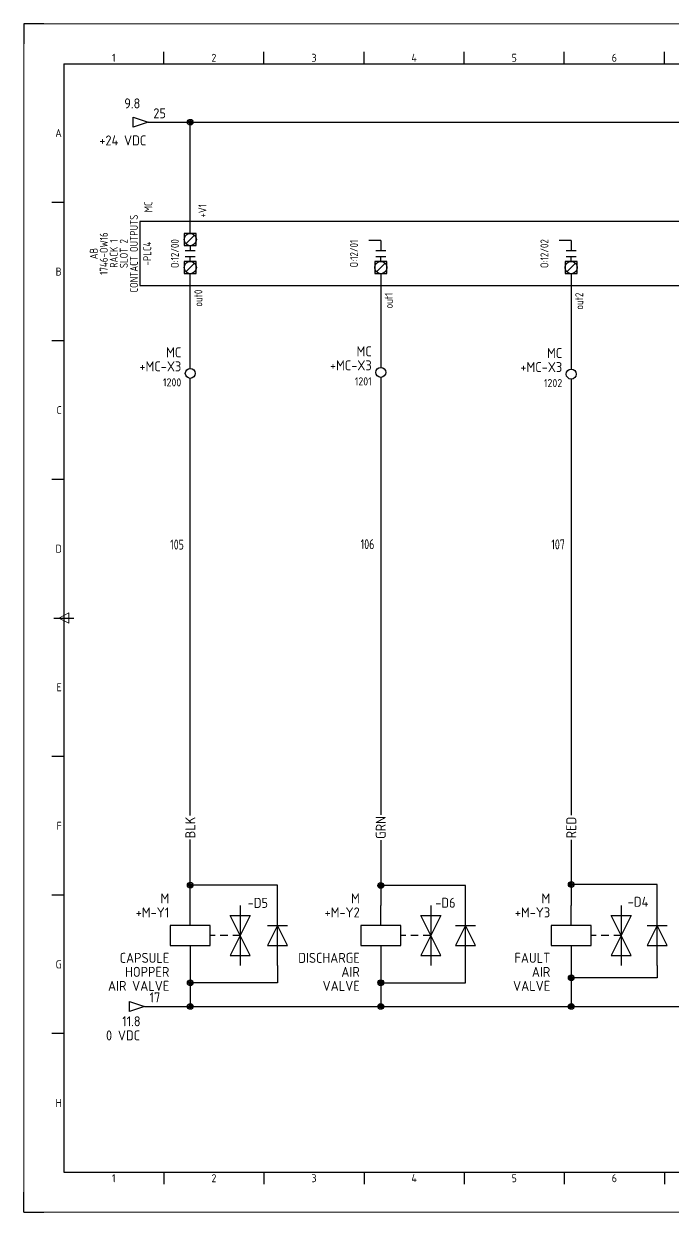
# Model space of a CAD drawing. Header units: millimetres. Extents: x 0 to 841, y 0 to 594.
# Drawn here: x 0 to 325, y 0 to 594 of the extents above; entities that cross this region are included whole.
import ezdxf
from ezdxf.enums import TextEntityAlignment as Align

# ---------------------------------------------------------------- set-up
doc = ezdxf.new("R2010")
doc.units = ezdxf.units.MM
doc.header["$LTSCALE"] = 12
for name, color, linetype in [('AE_BOR', 1, 'Continuous'), ('BLK_0.5mm^2', 7, 'Continuous'), ('BLK_0.75mm^2', 7, 'Continuous'), ('BLU_1.0mm^2', 5, 'Continuous'), ('DESC', 150, 'Continuous'), ('GRN_0.5mm^2', 3, 'Continuous'), ('GRN_2.5mm^2', 3, 'Continuous'), ('GRY_0.5mm^2', 9, 'Continuous'), ('LOC', 8, 'Continuous'), ('MISC', 7, 'Continuous'), ('RED_0.5mm^2', 1, 'Continuous'), ('SYMS', 7, 'Continuous'), ('TAGS', 150, 'Continuous'), ('TERMS', 123, 'Continuous'), ('WIRENO', 72, 'Continuous'), ('WIREREF_DEST', 52, 'Continuous'), ('XREF', 7, 'Continuous')]:
    doc.layers.add(name, color=color, linetype=linetype)
doc.styles.add('WD_IEC', font='isocp2.shx', dxfattribs={"width": 0.9, "height": 4, "bigfont": 'gbcbig.shx'})

# ---------------------------------------------------------------- blocks, each defined once
blk = doc.blocks.new('gb_a1')
for p, q in [((20, 574), (20, 20)), ((20, 574), (821, 574)), ((20, 20), (821, 20))]:
    blk.add_line(p, q)
at = {"layer": 'AE_BOR', "lineweight": 30}
for p, q in [((10, 594), (0, 594)), ((0, 594), (0, 584)), ((0, 0), (0, 10)), ((0, 0), (10, 0))]:
    blk.add_line(p, q, dxfattribs=at)
at = {"layer": 'AE_BOR', "color": 1, "lineweight": 15}
for p, q in [((0, 594), (841, 594)), ((0, 0), (0, 594)), ((17.5, 297), (22.5, 299.5)), ((22.5, 294.5), (17.5, 297)), ((22.5, 299.5), (22.5, 294.5)), ((841, 0), (0, 0))]:
    blk.add_line(p, q, dxfattribs=at)
at = {"layer": 'AE_BOR'}
for p, q in [((70.0625, 574), (70.0625, 580)), ((120.125, 574), (120.125, 580)), ((170.1875, 574), (170.1875, 580)), ((220.25, 574), (220.25, 580)), ((270.3125, 574), (270.3125, 580)), ((320.375, 574), (320.375, 580)), ((20, 504.75), (14, 504.75)), ((20, 435.5), (14, 435.5)), ((20, 366.25), (14, 366.25)), ((20, 227.75), (14, 227.75)), ((20, 158.5), (14, 158.5)), ((20, 89.25), (14, 89.25)), ((70.0625, 20), (70.0625, 14)), ((120.125, 20), (120.125, 14)), ((170.1875, 20), (170.1875, 14)), ((220.25, 20), (220.25, 14)), ((270.3125, 20), (270.3125, 14)), ((320.375, 20), (320.375, 14))]:
    blk.add_line(p, q, dxfattribs=at)
at = {"layer": 'AE_BOR', "color": 2, "lineweight": 30}
blk.add_line((15, 297), (25, 297), dxfattribs=at)
at = {"layer": 'AE_BOR', "style": 'WD_IEC'}
for s, p in [('1', (45.03125, 575)), ('2', (95.09375, 575)), ('3', (145.15625, 575)), ('4', (195.21875, 575)), ('5', (245.28125, 575)), ('6', (295.34375, 575)), ('1', (45.03125, 15)), ('2', (95.09375, 15)), ('3', (145.15625, 15)), ('4', (195.21875, 15)), ('5', (245.28125, 15)), ('6', (295.34375, 15))]:
    blk.add_text(s, height=4, dxfattribs=at).set_placement(p, align=Align.CENTER)
for s, p in [('A', (19, 539.375)), ('B', (19, 470.125)), ('C', (19, 400.875)), ('D', (19, 331.625)), ('E', (19, 262.375)), ('F', (19, 193.125)), ('G', (19, 123.875)), ('H', (19, 54.625))]:
    blk.add_text(s, height=4, dxfattribs=at).set_placement(p, align=Align.MIDDLE_RIGHT)
blk = doc.blocks.new('PLCIO_2375$$1')
at = {"layer": 'SYMS'}
for p, q in [((70, 16), (70, -16)), ((774, 16), (70, 16)), ((774, 3.59), (774, 16)), ((92.25, 10), (92.25, 4)), ((98.25, 10), (92.25, 10)), ((93.1, 4.85), (97.4, 9.15)), ((98.25, 4), (98.25, 10)), ((190.5, 6.5), (184.5, 6.5)), ((190.5, 6.5), (190.5, 1.5)), ((285.75, 6.5), (279.75, 6.5)), ((285.75, 6.5), (285.75, 1.5)), ((381, 6.5), (375, 6.5)), ((381, 6.5), (381, 1.5)), ((476.25, 6.5), (470.25, 6.5)), ((476.25, 6.5), (476.25, 1.5)), ((571.5, 6.5), (565.5, 6.5)), ((571.5, 6.5), (571.5, 1.5)), ((666.75, 6.5), (660.75, 6.5)), ((666.75, 6.5), (666.75, 1.5)), ((762, 6.5), (756, 6.5)), ((762, 6.5), (762, 1.5)), ((92.25, 4), (98.25, 4)), ((92.75, 1.5), (97.75, 1.5)), ((95.25, 4), (95.25, 1.5)), ((188, 1.5), (193, 1.5)), ((283.25, 1.5), (288.25, 1.5)), ((378.5, 1.5), (383.5, 1.5)), ((473.75, 1.5), (478.75, 1.5)), ((569, 1.5), (574, 1.5)), ((664.25, 1.5), (669.25, 1.5)), ((759.5, 1.5), (764.5, 1.5)), ((772.3, 1.89), (774, 3.59)), ((775.7, -1.5), (772.3, 1.89)), ((92.25, -4), (92.25, -10)), ((98.25, -4), (92.25, -4)), ((92.75, -1.5), (97.75, -1.5)), ((93.1, -9.15), (97.4, -4.85)), ((95.25, -4), (95.25, -1.5)), ((98.25, -10), (98.25, -4)), ((187.5, -4), (187.5, -10)), ((193.5, -4), (187.5, -4)), ((188, -1.5), (193, -1.5)), ((188.35, -9.15), (192.65, -4.85)), ((190.5, -4), (190.5, -1.5)), ((193.5, -10), (193.5, -4)), ((282.75, -4), (282.75, -10)), ((288.75, -4), (282.75, -4)), ((283.25, -1.5), (288.25, -1.5)), ((283.6, -9.15), (287.9, -4.85)), ((285.75, -4), (285.75, -1.5)), ((288.75, -10), (288.75, -4)), ((378, -4), (378, -10)), ((384, -4), (378, -4)), ((378.5, -1.5), (383.5, -1.5)), ((378.85, -9.15), (383.15, -4.85)), ((381, -4), (381, -1.5)), ((384, -10), (384, -4)), ((473.25, -4), (473.25, -10)), ((479.25, -4), (473.25, -4)), ((473.75, -1.5), (478.75, -1.5)), ((474.1, -9.15), (478.4, -4.85)), ((476.25, -4), (476.25, -1.5)), ((479.25, -10), (479.25, -4)), ((568.5, -4), (568.5, -10)), ((574.5, -4), (568.5, -4)), ((569, -1.5), (574, -1.5)), ((569.35, -9.15), (573.65, -4.85)), ((571.5, -4), (571.5, -1.5)), ((574.5, -10), (574.5, -4)), ((663.75, -4), (663.75, -10)), ((669.75, -4), (663.75, -4)), ((664.25, -1.5), (669.25, -1.5)), ((664.6, -9.15), (668.9, -4.85)), ((666.75, -4), (666.75, -1.5)), ((669.75, -10), (669.75, -4)), ((759, -4), (759, -10)), ((765, -4), (759, -4)), ((759.5, -1.5), (764.5, -1.5)), ((759.85, -9.15), (764.15, -4.85)), ((762, -4), (762, -1.5)), ((765, -10), (765, -4)), ((774, -3.2), (775.7, -1.5)), ((774, -16), (774, -3.2)), ((92.25, -10), (98.25, -10)), ((187.5, -10), (193.5, -10)), ((282.75, -10), (288.75, -10)), ((378, -10), (384, -10)), ((473.25, -10), (479.25, -10)), ((568.5, -10), (574.5, -10)), ((663.75, -10), (669.75, -10)), ((759, -10), (765, -10)), ((70, -16), (774, -16))]:
    blk.add_line(p, q, dxfattribs=at)
for centre in [(95.25, 7), (95.25, -7), (190.5, -7), (285.75, -7), (381, -7), (476.25, -7), (571.5, -7), (666.75, -7), (762, -7)]:
    blk.add_circle(centre, 3.04, dxfattribs=at)
at = {"layer": 'SYMS', "style": 'WD_IEC', "width": 0.9}
blk.add_attdef('TERMDESC02R', text='', height=4, rotation=90, dxfattribs=at).set_placement((99.33, 18), align=Align.TOP_LEFT)
for tag, p in [('DESCA02', (92.25, 22)), ('DESCB02', (97.25, 22)), ('DESCC02', (102.25, 22)), ('DESCD02', (107.25, 22)), ('DESCE02', (112.25, 22)), ('DESCA03', (187.5, 22)), ('DESCB03', (192.5, 22)), ('DESCC03', (197.5, 22)), ('DESCD03', (202.5, 22)), ('DESCE03', (207.5, 22)), ('DESCA04', (282.75, 22)), ('DESCB04', (287.75, 22)), ('DESCC04', (292.75, 22)), ('DESCD04', (297.75, 22)), ('DESCE04', (302.75, 22)), ('DESCA05', (378, 22)), ('DESCB05', (383, 22)), ('DESCC05', (388, 22)), ('DESCD05', (393, 22)), ('DESCE05', (398, 22)), ('DESCA06', (473.25, 22)), ('DESCB06', (478.25, 22)), ('DESCC06', (483.25, 22)), ('DESCD06', (488.25, 22)), ('DESCE06', (493.25, 22)), ('DESCA07', (568.5, 22)), ('DESCB07', (573.5, 22)), ('DESCC07', (578.5, 22)), ('DESCD07', (583.5, 22)), ('DESCE07', (588.5, 22)), ('DESCA08', (663.75, 22)), ('DESCB08', (668.75, 22)), ('DESCC08', (673.75, 22)), ('DESCD08', (678.75, 22)), ('DESCE08', (683.75, 22)), ('DESCA09', (759, 22)), ('DESCB09', (764, 22)), ('DESCC09', (769, 22)), ('DESCD09', (774, 22)), ('DESCE09', (779, 22))]:
    blk.add_attdef(tag, p, '', height=4, rotation=90, dxfattribs=at)
at = {"layer": 'SYMS', "style": 'WD_IEC'}
for tag, width, p in [('TERM02R', 0.9, (89.25, 8.5)), ('INST', 0.8, (-47, 0)), ('LOC', 0.8, (-42, 0)), ('MFG', 0.8, (49, 0)), ('CAT', 0.8, (54, 0)), ('LINE1', 0.9, (59, 0)), ('LINE2', 0.9, (64, 0)), ('DESC', 0.9, (69.05, 0)), ('TAG', 0.8, (75.71, 0)), ('TERM02L', 0.9, (89.25, -8.5)), ('TERM03', 0.9, (184.5, -10)), ('TERM04', 0.9, (279.75, -10)), ('TERM05', 0.9, (375, -10)), ('TERM06', 0.9, (470.25, -10)), ('TERM07', 0.9, (565.5, -10)), ('TERM08', 0.9, (660.75, -10)), ('TERM09', 0.9, (756, -10))]:
    blk.add_attdef(tag, text='', height=4, rotation=90, dxfattribs=dict(at, width=width)).set_placement(p, align=Align.CENTER)
at = {"layer": 'SYMS', "style": 'WD_IEC', "width": 0.9, "flags": 1}
for tag, p in [('X2TERM02R', (95.25, 10)), ('X8TERM02L', (95.25, -10)), ('X8TERM03L', (190.5, -10)), ('X8TERM04L', (285.75, -10)), ('X8TERM05L', (381, -10)), ('X8TERM06L', (476.25, -10)), ('X8TERM07L', (571.5, -10)), ('X8TERM08L', (666.75, -10)), ('X8TERM09L', (762, -10))]:
    blk.add_attdef(tag, text='', height=0.64, rotation=90, dxfattribs=at).set_placement(p, align=Align.RIGHT)
at = {"layer": 'SYMS', "style": 'WD_IEC', "width": 0.8}
blk.add_attdef('TAGA02', text='', height=4, rotation=90, dxfattribs=at).set_placement((100.25, 0), align=Align.TOP_CENTER)
for tag, p in [('TAGA03', (185.5, 0)), ('TAGA04', (280.75, 0)), ('TAGA05', (376, 0)), ('TAGA06', (471.25, 0)), ('TAGA07', (566.5, 0)), ('TAGA08', (661.75, 0)), ('TAGA09', (757, 0))]:
    blk.add_attdef(tag, text='', height=4, rotation=90, dxfattribs=at).set_placement(p, align=Align.MIDDLE_CENTER)
at = {"layer": 'SYMS', "linetype": 'Continuous', "style": 'WD_IEC', "width": 0.9, "flags": 9}
blk.add_attdef('ASSYCODE', text='', height=0.64, rotation=90, dxfattribs=at).set_placement((51.72, -7.36), align=Align.CENTER)
at = {"layer": 'SYMS', "style": 'WD_IEC', "width": 0.9}
for tag, p in [('TERMDESC03', (192.5, -11.5)), ('TERMDESC04', (287.75, -11.5)), ('TERMDESC05', (383, -11.5)), ('TERMDESC06', (478.25, -11.5)), ('TERMDESC07', (573.5, -11.5)), ('TERMDESC08', (668.75, -11.5)), ('TERMDESC09', (764, -11.5)), ('TERMDESC02L', (97.25, -18))]:
    blk.add_attdef(tag, text='', height=4, rotation=90, dxfattribs=at).set_placement(p, align=Align.TOP_RIGHT)
blk = doc.blocks.new('VSV1')
for p, q in [((0, 2.5), (0, 7.5)), ((12.5, 7.5), (12.5, -7.5)), ((12.5, 0), (10, 5)), ((10, 5), (15, 5)), ((15, 5), (12.5, 0)), ((6.25, 0), (5, 0)), ((9.38, 0), (7.5, 0)), ((12.5, 0), (10, -5)), ((12.5, 0), (10.62, 0)), ((15, -5), (12.5, 0)), ((0, -2.5), (0, -7.5)), ((10, -5), (15, -5))]:
    blk.add_line(p, q)
blk.add_lwpolyline([(-5, 2.5), (-5, -2.5), (5, -2.5), (5, 2.5)], close=True)
at = {"style": 'WD_IEC'}
for tag, p in [('INST', (-5.25, 11.5)), ('LOC', (-5.25, 8)), ('TAG1', (-5.25, 4.5)), ('DESC1', (-5.25, -6.85)), ('DESC2', (-5.25, -10.35)), ('DESC3', (-5.25, -13.85))]:
    blk.add_attdef(tag, text='', height=2.5, dxfattribs=at).set_placement(p, align=Align.RIGHT)
blk.add_attdef('TERM01', text='', height=2, rotation=90, dxfattribs=at).set_placement((-1, 7.5), align=Align.RIGHT)
at = {"style": 'WD_IEC', "flags": 1}
for tag, p, height in [('X2TERM01', (0, 7.5), 0.32), ('X4LINK', (-5, 0), 0.32), ('X1LINK', (12.5, 0), 0.32), ('ASSYCODE', (1, -4), 1), ('FAMILY', (1, -5.5), 1), ('X8TERM02', (0, -7.5), 0.32), ('CATDESC', (1, -7), 1)]:
    blk.add_attdef(tag, p, '', height=height, dxfattribs=at)
at = {"style": 'WD_IEC', "flags": 9}
for tag, p in [('MFG', (-6, 1)), ('CAT', (-6, -1.5))]:
    blk.add_attdef(tag, text='', height=1.5, dxfattribs=at).set_placement(p, align=Align.RIGHT)
at = {"style": 'WD_IEC'}
blk.add_attdef('TERM02', (-1, -7.5), '', height=2, rotation=90, dxfattribs=at)
at = {"lineweight": 9, "style": 'WD_IEC'}
for tag, p in [('NO', (-5.5, -16.5)), ('NC', (-5.5, -20))]:
    blk.add_attdef(tag, text='', height=2.5, dxfattribs=at).set_placement(p, align=Align.TOP_RIGHT)
for tag, p in [('XREFNO', (-4, -16.5)), ('XREFNC', (-4, -20))]:
    blk.add_attdef(tag, text='', height=2.5, dxfattribs=at).set_placement(p, align=Align.TOP_LEFT)
blk = doc.blocks.new('VDI1')
for p, q in [((0, 7.5), (0, -7.5)), ((0, -2.5), (-2.5, 2.5)), ((-2.5, 2.5), (2.5, 2.5)), ((2.5, 2.5), (0, -2.5)), ((-2.5, -2.5), (2.5, -2.5))]:
    blk.add_line(p, q)
at = {"style": 'WD_IEC'}
for tag, p in [('INST', (-5.5, 10.25)), ('LOC', (-5.5, 6.75)), ('TAG1', (-5.5, 3.25)), ('DESC1', (-5.5, -6.35)), ('DESC2', (-5.5, -9.85)), ('DESC3', (-5.5, -13.35))]:
    blk.add_attdef(tag, text='', height=2.5, dxfattribs=at).set_placement(p, align=Align.RIGHT)
blk.add_attdef('TERM01', text='', height=2, rotation=90, dxfattribs=at).set_placement((-1, 7.5), align=Align.RIGHT)
at = {"style": 'WD_IEC', "flags": 1}
for tag, p, height in [('X2TERM01', (0, 7.5), 0.32), ('ASSYCODE', (1, -4), 1), ('FAMILY', (1, -5.5), 1), ('X8TERM02', (0, -7.5), 0.32), ('CATDESC', (1, -7), 1)]:
    blk.add_attdef(tag, p, '', height=height, dxfattribs=at)
at = {"style": 'WD_IEC', "flags": 9}
for tag, p in [('MFG', (-5.5, -0.25)), ('CAT', (-5.5, -2.75))]:
    blk.add_attdef(tag, text='', height=1.5, dxfattribs=at).set_placement(p, align=Align.RIGHT)
at = {"style": 'WD_IEC'}
blk.add_attdef('TERM02', (-1, -7.5), '', height=2, rotation=90, dxfattribs=at)
blk = doc.blocks.new('VT0_LGENERIC')
at = {"style": 'WD_IEC'}
blk.add_attdef('COLOR', text='', height=2.5, rotation=90, dxfattribs=at).set_placement((0, 0), align=Align.MIDDLE_CENTER)
at = {"style": 'WD_IEC', "flags": 1}
for tag, p, height in [('X2TERM01', (0, 4), 0.16), ('X2_TINY_DOT_DONT_REMOVE', (0, 4), 0.0001), ('X8TERM01', (0, -4), 0.16), ('X8_TINY_DOT_DONT_REMOVE', (0, -4), 0.0001)]:
    blk.add_attdef(tag, p, '', height=height, rotation=90, dxfattribs=at)
blk = doc.blocks.new('HA1D3')
blk.add_lwpolyline([(0, 0), (-3.75, -1.25), (-3.75, 1.25)], close=True)
at = {"style": 'WD_IEC'}
for tag, p, height, flags in [('WIRENO', (1.25, 1), 2.5, 8), ('X1TERM01', (0, 0), 0.32, 1)]:
    blk.add_attdef(tag, p, '', height=height, dxfattribs=dict(at, flags=flags))
blk.add_attdef('XREF', text='', height=2.5, dxfattribs=at).set_placement((-5, 0), align=Align.MIDDLE_RIGHT)
at = {"style": 'WD_IEC', "flags": 1}
blk.add_attdef('SIGCODE', text='', height=1, dxfattribs=at).set_placement((-2.5, 1.8), align=Align.RIGHT)
at = {"style": 'WD_IEC'}
blk.add_attdef('DESC1', text='', height=2.5, dxfattribs=at).set_placement((1.25, -1), align=Align.TOP_LEFT)
blk = doc.blocks.new('WD_WNV')
at = {"linetype": 'Continuous', "style": 'WD_IEC', "width": 0.8}
blk.add_attdef('WIRENO', text='', height=2.5, dxfattribs=at).set_placement((-1.6, 0), align=Align.MIDDLE_RIGHT)
at = {"style": 'WD_IEC', "flags": 1}
for tag, p in [('W08USER', (-1, 0.375)), ('W04USER', (-1, 0.875)), ('W05USER', (-1, 0.75)), ('W09USER', (-1, 0.25)), ('W03USER', (-1, 1)), ('W06USER', (-1, 0.625)), ('W07USER', (-1, 0.5)), ('W02USER', (-1, 1.125)), ('W01USER', (-1, 1.25)), ('W10USER', (-1, 0.125))]:
    blk.add_attdef(tag, text='', height=0.08, dxfattribs=at).set_placement(p, align=Align.CENTER)
blk = doc.blocks.new('wddot')
for radius in [0.72, 0.449, 0.223]:
    blk.add_circle((0, 0), radius)
blk = doc.blocks.new('VT0002')
blk.add_circle((0, 0), 1.25)
at = {"style": 'WD_IEC'}
for tag, p in [('INST', (-2.25, 7.5)), ('LOC', (-2.25, 4))]:
    blk.add_attdef(tag, text='', height=2.5, dxfattribs=at).set_placement(p, align=Align.RIGHT)
at = {"style": 'WD_IEC', "flags": 1}
for tag, p, height in [('ASSYCODE', (2.75, 10.75), 1), ('CATDESC', (2.75, 9.25), 1), ('MFG', (2.75, 7.25), 1.5), ('CAT', (2.75, 4.75), 1.5), ('X4TERM01', (-1.25, 0), 0.32), ('X4PIN01', (-1.25, 1), 0.4), ('X4TERMDESC01', (-1.25, 0.5), 0.4), ('X2TERM01', (0, 1.25), 0.32), ('X2PIN01', (0, 2.25), 0.4), ('X2TERMDESC01', (0, 1.75), 0.4), ('X8PIN01', (0, -0.25), 0.4), ('X1TERM01', (1.25, 0), 0.32), ('X1PIN01', (1.25, 1), 0.4), ('X1TERMDESC01', (1.25, 0.5), 0.4), ('X8TERM01', (0, -1.25), 0.32), ('X8TERMDESC01', (0, -0.75), 0.4), ('STRIPSEQ', (0, -3), 0.4), ('LINKTERM', (0, -2), 0.4)]:
    blk.add_attdef(tag, p, '', height=height, dxfattribs=at)
at = {"style": 'WD_IEC', "flags": 8}
for tag, height, p in [('TAGSTRIP', 2.5, (-2.25, 0.5)), ('TERM01', 2, (-2.25, -3.25))]:
    blk.add_attdef(tag, text='', height=height, dxfattribs=at).set_placement(p, align=Align.RIGHT)

msp = doc.modelspace()

# ---------------------------------------------------------------- linework, layer by layer
at = {"layer": 'BLK_0.5mm^2'}
for p, q in [((83.28, 198.27), (83.28, 416.78)), ((220.96, 123.34), (220.96, 130.6))]:
    msp.add_line(p, q, dxfattribs=at)
at = {"layer": 'BLK_0.75mm^2'}
for p, q in [((83.28, 153.34), (83.28, 186.25)), ((178.53, 185.88), (178.53, 153.34)), ((273.78, 186.12), (273.78, 153.34)), ((126.91, 163.45), (83.28, 163.45)), ((126.91, 153.34), (126.91, 163.45)), ((220.96, 163.24), (178.53, 163.24)), ((220.96, 153.34), (220.96, 163.24)), ((316.73, 163.8), (273.78, 163.8)), ((316.73, 153.34), (316.73, 163.8)), ((126.91, 123.34), (126.91, 114.6)), ((220.96, 114.72), (220.96, 123.34)), ((316.73, 123.34), (316.73, 117.09)), ((126.91, 114.6), (83.28, 114.6)), ((178.53, 114.72), (220.96, 114.72)), ((316.73, 117.09), (273.78, 117.09))]:
    msp.add_line(p, q, dxfattribs=at)
at = {"layer": 'BLU_1.0mm^2'}
for p, q in [((62.28, 544.76), (746.28, 544.76)), ((83.28, 489.13), (83.28, 544.76))]:
    msp.add_line(p, q, dxfattribs=at)
at = {"layer": 'GRN_0.5mm^2'}
msp.add_line((178.53, 417.27), (178.53, 198.64), dxfattribs=at)
at = {"layer": 'GRN_2.5mm^2'}
for p, q in [((83.28, 123.34), (83.28, 102.88)), ((178.53, 123.34), (178.53, 102.88)), ((273.78, 123.34), (273.78, 102.88)), ((60.4, 102.88), (785.65, 102.88))]:
    msp.add_line(p, q, dxfattribs=at)
at = {"layer": 'GRY_0.5mm^2'}
for p, q in [((83.28, 421.78), (83.28, 469.13)), ((178.53, 469.13), (178.53, 422.27)), ((273.78, 469.13), (273.78, 421.41))]:
    msp.add_line(p, q, dxfattribs=at)
at = {"layer": 'RED_0.5mm^2'}
msp.add_line((273.78, 416.41), (273.78, 198.4), dxfattribs=at)

# ---------------------------------------------------------------- block references
msp.add_blockref('gb_a1', (0, 0))
at = {"layer": 'SYMS'}
ref = msp.add_blockref('HA1D3', (62.28, 544.76), dxfattribs=dict(at, xscale=2, yscale=2, zscale=2))
ref.add_attrib('WIRENO', '25', (64.78, 546.76), dxfattribs={"layer": 'WIREREF_DEST', "height": 5, "style": 'WD_IEC', "flags": 8})
ref.add_attrib('DESC1', '+24 VDC', dxfattribs={"layer": 'DESC', "height": 5, "style": 'WD_IEC'}).set_placement((37.78, 538.19), align=Align.TOP_LEFT)
ref.add_attrib('XREF', '9.8', dxfattribs={"layer": 'XREF', "height": 5, "style": 'WD_IEC'}).set_placement((58.29, 554.2), align=Align.MIDDLE_RIGHT)
at = {"layer": 'SYMS', "xscale": 2, "yscale": 2, "zscale": 2}
for p in [(83.28, 544.76), (83.28, 163.45), (178.53, 163.24), (273.78, 163.8), (83.28, 114.6), (178.53, 114.72), (273.78, 117.09), (83.28, 102.88), (178.53, 102.88), (273.78, 102.88)]:
    msp.add_blockref('wddot', p, dxfattribs=at)
at = {"layer": 'SYMS'}
ref = msp.add_blockref('PLCIO_2375$$1', (-11.97, 479.13), dxfattribs=at)
ref.add_attrib('LINE1', 'RACK 1', dxfattribs={"layer": 'MISC', "height": 4, "rotation": 90, "style": 'WD_IEC', "width": 0.9}).set_placement((47.03, 479.13), align=Align.CENTER)
ref.add_attrib('LINE2', 'SLOT 2', dxfattribs={"layer": 'MISC', "height": 4, "rotation": 90, "style": 'WD_IEC', "width": 0.9}).set_placement((52.03, 479.13), align=Align.CENTER)
ref.add_attrib('MFG', 'AB', dxfattribs={"layer": 'MISC', "height": 4, "rotation": 90, "style": 'WD_IEC', "width": 0.9}).set_placement((37.03, 479.13), align=Align.CENTER)
ref.add_attrib('LOC', 'MC', dxfattribs={"layer": 'LOC', "height": 4, "rotation": 90, "style": 'WD_IEC', "width": 0.9}).set_placement((64.27, 502.47), align=Align.CENTER)
ref.add_attrib('CAT', '1746-OW16', dxfattribs={"layer": 'MISC', "height": 4, "rotation": 90, "style": 'WD_IEC', "width": 0.9}).set_placement((42.03, 479.13), align=Align.CENTER)
ref.add_attrib('DESC', 'CONTACT OUTPUTS', dxfattribs={"layer": 'DESC', "height": 4, "rotation": 90, "style": 'WD_IEC', "width": 0.9}).set_placement((57.08, 479.13), align=Align.CENTER)
ref.add_attrib('TAG', '-PLC4', dxfattribs={"layer": 'TAGS', "height": 4, "rotation": 90, "style": 'WD_IEC', "width": 0.9}).set_placement((63.74, 479.13), align=Align.CENTER)
ref.add_attrib('TAGA02', 'O:12/00', dxfattribs={"layer": 'TAGS', "height": 4, "rotation": 90, "style": 'WD_IEC', "width": 0.9}).set_placement((73.56, 479.13), align=Align.TOP_CENTER)
ref.add_attrib('TERMDESC02L', 'out0', dxfattribs={"layer": 'TERMS', "height": 4, "rotation": 90, "style": 'WD_IEC', "width": 0.9}).set_placement((85.28, 461.13), align=Align.TOP_RIGHT)
ref.add_attrib('TERMDESC02R', '+V1', dxfattribs={"layer": 'TERMS', "height": 4, "rotation": 90, "style": 'WD_IEC', "width": 0.9}).set_placement((87.36, 497.13), align=Align.TOP_LEFT)
ref.add_attrib('TAGA03', 'O:12/01', dxfattribs={"layer": 'TAGS', "height": 4, "rotation": 90, "style": 'WD_IEC', "width": 0.9}).set_placement((165.13, 479.13), align=Align.MIDDLE_CENTER)
ref.add_attrib('TERMDESC03', 'out1', dxfattribs={"layer": 'TERMS', "height": 4, "rotation": 90, "style": 'WD_IEC', "width": 0.9}).set_placement((180.53, 459.63), align=Align.TOP_RIGHT)
ref.add_attrib('TAGA04', 'O:12/02', dxfattribs={"layer": 'TAGS', "height": 4, "rotation": 90, "style": 'WD_IEC', "width": 0.9}).set_placement((260.38, 479.13), align=Align.MIDDLE_CENTER)
ref.add_attrib('TERMDESC04', 'out2', dxfattribs={"layer": 'TERMS', "height": 4, "rotation": 90, "style": 'WD_IEC', "width": 0.9}).set_placement((275.78, 459.63), align=Align.TOP_RIGHT)
ref.add_attrib('TAGA05', 'O:12/03', dxfattribs={"layer": 'TAGS', "height": 4, "rotation": 90, "style": 'WD_IEC', "width": 0.9}).set_placement((355.63, 479.13), align=Align.MIDDLE_CENTER)
ref.add_attrib('TERMDESC05', 'out3', dxfattribs={"layer": 'TERMS', "height": 4, "rotation": 90, "style": 'WD_IEC', "width": 0.9}).set_placement((371.03, 459.63), align=Align.TOP_RIGHT)
ref.add_attrib('TAGA06', 'O:12/04', dxfattribs={"layer": 'TAGS', "height": 4, "rotation": 90, "style": 'WD_IEC', "width": 0.9}).set_placement((450.88, 479.13), align=Align.MIDDLE_CENTER)
ref.add_attrib('TERMDESC06', 'out4', dxfattribs={"layer": 'TERMS', "height": 4, "rotation": 90, "style": 'WD_IEC', "width": 0.9}).set_placement((466.28, 459.63), align=Align.TOP_RIGHT)
ref.add_attrib('TAGA07', 'O:12/05', dxfattribs={"layer": 'TAGS', "height": 4, "rotation": 90, "style": 'WD_IEC', "width": 0.9}).set_placement((546.13, 479.13), align=Align.MIDDLE_CENTER)
ref.add_attrib('TERMDESC07', 'out5', dxfattribs={"layer": 'TERMS', "height": 4, "rotation": 90, "style": 'WD_IEC', "width": 0.9}).set_placement((561.53, 459.63), align=Align.TOP_RIGHT)
ref.add_attrib('TAGA08', 'O:12/06', dxfattribs={"layer": 'TAGS', "height": 4, "rotation": 90, "style": 'WD_IEC', "width": 0.9}).set_placement((641.38, 479.13), align=Align.MIDDLE_CENTER)
ref.add_attrib('TERMDESC08', 'out6', dxfattribs={"layer": 'TERMS', "height": 4, "rotation": 90, "style": 'WD_IEC', "width": 0.9}).set_placement((656.78, 459.63), align=Align.TOP_RIGHT)
ref.add_attrib('TAGA09', 'O:12/07', dxfattribs={"layer": 'TAGS', "height": 4, "rotation": 90, "style": 'WD_IEC', "width": 0.9}).set_placement((736.63, 479.13), align=Align.MIDDLE_CENTER)
ref.add_attrib('TERMDESC09', 'out7', dxfattribs={"layer": 'TERMS', "height": 4, "rotation": 90, "style": 'WD_IEC', "width": 0.9}).set_placement((752.03, 459.63), align=Align.TOP_RIGHT)
ref = msp.add_blockref('VT0002', (83.28, 419.28), dxfattribs=dict(at, xscale=2, yscale=2, zscale=2))
ref.add_attrib('TAGSTRIP', '+MC-X3', dxfattribs={"layer": 'TAGS', "height": 5, "style": 'WD_IEC', "flags": 8}).set_placement((78.78, 420.28), align=Align.RIGHT)
ref.add_attrib('LOC', 'MC', dxfattribs={"layer": 'LOC', "height": 5, "style": 'WD_IEC'}).set_placement((78.78, 427.28), align=Align.RIGHT)
ref.add_attrib('TERM01', '1200', dxfattribs={"layer": 'TERMS', "height": 4, "style": 'WD_IEC', "flags": 8}).set_placement((78.78, 412.78), align=Align.RIGHT)
ref = msp.add_blockref('VT0002', (178.53, 419.77), dxfattribs=dict(at, xscale=2, yscale=2, zscale=2))
ref.add_attrib('TAGSTRIP', '+MC-X3', dxfattribs={"layer": 'TAGS', "height": 5, "style": 'WD_IEC', "flags": 8}).set_placement((174.03, 420.77), align=Align.RIGHT)
ref.add_attrib('LOC', 'MC', dxfattribs={"layer": 'LOC', "height": 5, "style": 'WD_IEC'}).set_placement((174.03, 427.77), align=Align.RIGHT)
ref.add_attrib('TERM01', '1201', dxfattribs={"layer": 'TERMS', "height": 4, "style": 'WD_IEC', "flags": 8}).set_placement((174.03, 413.27), align=Align.RIGHT)
ref = msp.add_blockref('VT0002', (273.78, 418.91), dxfattribs=dict(at, xscale=2, yscale=2, zscale=2))
ref.add_attrib('TAGSTRIP', '+MC-X3', dxfattribs={"layer": 'TAGS', "height": 5, "style": 'WD_IEC', "flags": 8}).set_placement((269.28, 419.91), align=Align.RIGHT)
ref.add_attrib('LOC', 'MC', dxfattribs={"layer": 'LOC', "height": 5, "style": 'WD_IEC'}).set_placement((269.28, 426.91), align=Align.RIGHT)
ref.add_attrib('TERM01', '1202', dxfattribs={"layer": 'TERMS', "height": 4, "style": 'WD_IEC', "flags": 8}).set_placement((269.28, 412.41), align=Align.RIGHT)
ref = msp.add_blockref('VT0_LGENERIC', (83.28, 192.26), dxfattribs=dict(at, xscale=2, yscale=2, zscale=2))
ref.add_attrib('COLOR', 'BLK', dxfattribs={"layer": 'MISC', "height": 5, "rotation": 90, "style": 'WD_IEC'}).set_placement((83.28, 192.26), align=Align.MIDDLE_CENTER)
ref = msp.add_blockref('VT0_LGENERIC', (178.53, 192.26), dxfattribs=dict(at, xscale=2, yscale=2, zscale=2))
ref.add_attrib('COLOR', 'GRN', dxfattribs={"layer": 'MISC', "height": 5, "rotation": 90, "style": 'WD_IEC'}).set_placement((178.53, 192.26), align=Align.MIDDLE_CENTER)
ref = msp.add_blockref('VT0_LGENERIC', (273.78, 192.26), dxfattribs=dict(at, xscale=2, yscale=2, zscale=2))
ref.add_attrib('COLOR', 'RED', dxfattribs={"layer": 'MISC', "height": 5, "rotation": 90, "style": 'WD_IEC'}).set_placement((273.78, 192.26), align=Align.MIDDLE_CENTER)
ref = msp.add_blockref('VSV1', (83.28, 138.34), dxfattribs=dict(at, xscale=2, yscale=2, zscale=2))
ref.add_attrib('TAG1', '+M-Y1', dxfattribs={"layer": 'TAGS', "height": 5, "style": 'WD_IEC'}).set_placement((72.78, 147.34), align=Align.RIGHT)
ref.add_attrib('LOC', 'M', dxfattribs={"layer": 'LOC', "height": 5, "style": 'WD_IEC'}).set_placement((72.78, 154.34), align=Align.RIGHT)
ref.add_attrib('DESC1', 'CAPSULE', dxfattribs={"layer": 'DESC', "height": 5, "style": 'WD_IEC'}).set_placement((72.78, 124.64), align=Align.RIGHT)
ref.add_attrib('DESC2', 'HOPPER', dxfattribs={"layer": 'DESC', "height": 5, "style": 'WD_IEC'}).set_placement((72.78, 117.64), align=Align.RIGHT)
ref.add_attrib('DESC3', 'AIR VALVE', dxfattribs={"layer": 'DESC', "height": 5, "style": 'WD_IEC'}).set_placement((72.78, 110.64), align=Align.RIGHT)
ref = msp.add_blockref('VDI1', (126.91, 138.34), dxfattribs=dict(at, xscale=-2, yscale=2, zscale=2, rotation=180))
ref.add_attrib('TAG1', '-D5', dxfattribs={"layer": 'TAGS', "height": 5, "style": 'WD_IEC'}).set_placement((122.15, 152.12), align=Align.RIGHT)
ref = msp.add_blockref('VSV1', (178.53, 138.34), dxfattribs=dict(at, xscale=2, yscale=2, zscale=2))
ref.add_attrib('TAG1', '+M-Y2', dxfattribs={"layer": 'TAGS', "height": 5, "style": 'WD_IEC'}).set_placement((168.03, 147.34), align=Align.RIGHT)
ref.add_attrib('LOC', 'M', dxfattribs={"layer": 'LOC', "height": 5, "style": 'WD_IEC'}).set_placement((168.03, 154.34), align=Align.RIGHT)
ref.add_attrib('DESC1', 'DISCHARGE', dxfattribs={"layer": 'DESC', "height": 5, "style": 'WD_IEC'}).set_placement((168.03, 124.64), align=Align.RIGHT)
ref.add_attrib('DESC2', 'AIR', dxfattribs={"layer": 'DESC', "height": 5, "style": 'WD_IEC'}).set_placement((168.03, 117.64), align=Align.RIGHT)
ref.add_attrib('DESC3', 'VALVE', dxfattribs={"layer": 'DESC', "height": 5, "style": 'WD_IEC'}).set_placement((168.03, 110.64), align=Align.RIGHT)
ref = msp.add_blockref('VDI1', (220.96, 138.34), dxfattribs=dict(at, xscale=-2, yscale=2, zscale=2, rotation=180))
ref.add_attrib('TAG1', '-D6', dxfattribs={"layer": 'TAGS', "height": 5, "style": 'WD_IEC'}).set_placement((215.93, 152.17), align=Align.RIGHT)
ref = msp.add_blockref('VSV1', (273.78, 138.34), dxfattribs=dict(at, xscale=2, yscale=2, zscale=2))
ref.add_attrib('TAG1', '+M-Y3', dxfattribs={"layer": 'TAGS', "height": 5, "style": 'WD_IEC'}).set_placement((263.28, 147.34), align=Align.RIGHT)
ref.add_attrib('LOC', 'M', dxfattribs={"layer": 'LOC', "height": 5, "style": 'WD_IEC'}).set_placement((263.28, 154.34), align=Align.RIGHT)
ref.add_attrib('DESC1', 'FAULT', dxfattribs={"layer": 'DESC', "height": 5, "style": 'WD_IEC'}).set_placement((263.28, 124.64), align=Align.RIGHT)
ref.add_attrib('DESC2', 'AIR', dxfattribs={"layer": 'DESC', "height": 5, "style": 'WD_IEC'}).set_placement((263.28, 117.64), align=Align.RIGHT)
ref.add_attrib('DESC3', 'VALVE', dxfattribs={"layer": 'DESC', "height": 5, "style": 'WD_IEC'}).set_placement((263.28, 110.64), align=Align.RIGHT)
ref = msp.add_blockref('VDI1', (316.73, 138.34), dxfattribs=dict(at, xscale=-2, yscale=2, zscale=2, rotation=180))
ref.add_attrib('TAG1', '-D4', dxfattribs={"layer": 'TAGS', "height": 5, "style": 'WD_IEC'}).set_placement((312.33, 152.65), align=Align.RIGHT)
ref = msp.add_blockref('HA1D3', (60.4, 102.88), dxfattribs=dict(at, xscale=2, yscale=2, zscale=2))
ref.add_attrib('WIRENO', '17', (62.9, 104.88), dxfattribs={"layer": 'WIREREF_DEST', "height": 5, "style": 'WD_IEC', "flags": 8})
ref.add_attrib('DESC1', '0 VDC', dxfattribs={"layer": 'DESC', "height": 5, "style": 'WD_IEC'}).set_placement((41.12, 90.86), align=Align.TOP_LEFT)
ref.add_attrib('XREF', '11.8', dxfattribs={"layer": 'XREF', "height": 5, "style": 'WD_IEC'}).set_placement((58.43, 95.44), align=Align.MIDDLE_RIGHT)
at = {"layer": 'WIRENO'}
ref = msp.add_blockref('WD_WNV', (83.28, 333.7), dxfattribs=dict(at, xscale=2, yscale=2, zscale=2))
ref.add_attrib('WIRENO', '105', dxfattribs={"linetype": 'Continuous', "height": 5, "style": 'WD_IEC', "width": 0.8}).set_placement((80.08, 333.7), align=Align.MIDDLE_RIGHT)
ref = msp.add_blockref('WD_WNV', (178.53, 333.89), dxfattribs=dict(at, xscale=2, yscale=2, zscale=2))
ref.add_attrib('WIRENO', '106', dxfattribs={"linetype": 'Continuous', "height": 5, "style": 'WD_IEC', "width": 0.8}).set_placement((175.33, 333.89), align=Align.MIDDLE_RIGHT)
ref = msp.add_blockref('WD_WNV', (273.78, 333.77), dxfattribs=dict(at, xscale=2, yscale=2, zscale=2))
ref.add_attrib('WIRENO', '107', dxfattribs={"linetype": 'Continuous', "height": 5, "style": 'WD_IEC', "width": 0.8}).set_placement((270.58, 333.77), align=Align.MIDDLE_RIGHT)

doc.saveas('drawing.dxf')
